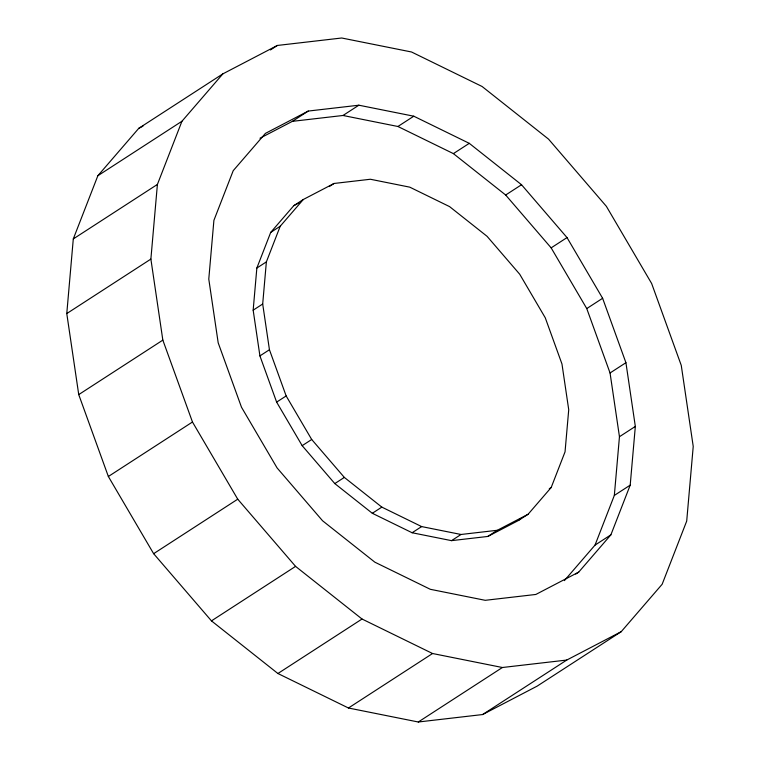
<?xml version="1.0" encoding="UTF-8"?>
<svg xmlns="http://www.w3.org/2000/svg" width="760" height="760" viewBox="0 0 760 760"><rect width="100%" height="100%" fill="white"/><g stroke="black" fill="none" stroke-linecap="round" stroke-linejoin="round"><path stroke-width="1.14" d="M66.776 313.566L73.293 238.925L97.85 175.74L138.766 128.335L222.88 73.853L277.362 45.457L341.715 38L411.54 51.993L482.087 86.488L548.539 139.127L606.366 206.321L651.643 283.499L681.264 365.398L693.225 446.433L686.707 521.075L662.15 584.26L621.233 631.664L537.12 686.147L482.638 714.542L418.285 722L348.46 708.006L277.913 673.512L211.46 620.872L153.634 553.679L108.357 476.501L78.736 394.601L66.776 313.566L150.879 259.084L157.405 184.433L181.953 121.248L222.88 73.853M253.166 310.175L256.851 268.052L270.702 232.408L293.787 205.656L303.316 199.49L334.058 183.464L370.376 179.255L409.773 187.159L449.578 206.615L487.075 236.322L519.716 274.236L545.262 317.784L561.972 364.002L568.727 409.726L565.041 451.849L551.19 487.502L528.105 514.254L518.577 520.419L487.834 536.446L451.516 540.645L412.119 532.75L372.315 513.285L334.808 483.588L302.176 445.664L276.63 402.116L259.92 355.908L253.166 310.175L262.694 304.01L266.37 261.887L280.221 226.233L303.316 199.49M564.376 580.621L595.023 545.11L614.336 495.425L619.457 436.715L610.052 372.979L586.758 308.57L551.152 247.865L505.666 195.016L453.397 153.615L397.917 126.492L342.998 115.482L292.391 121.343L259.986 138.225M630.202 485.146L635.332 426.426L625.926 362.7L602.623 298.281L567.017 237.585L521.531 184.737L469.272 143.336L413.791 116.204L358.872 105.203L308.256 111.064L265.401 133.399L233.215 170.677L213.902 220.371L208.781 279.081L218.186 342.817L241.49 407.227L277.087 467.923L322.572 520.771L374.841 562.172L430.322 589.304L485.241 600.314L535.857 594.453L578.711 572.119L610.888 534.831L630.202 485.146L614.336 495.425M518.577 520.419L520.115 518.633M270.437 49.941L277.362 45.457M97.85 175.74L181.953 121.248M73.293 238.925L157.405 184.433M292.391 121.343L308.256 111.064M342.998 115.482L358.872 105.203M397.917 126.492L413.791 116.204M329.298 186.552L334.058 183.464M270.702 232.408L280.221 226.233M256.851 268.052L266.37 261.887M78.736 394.601L162.839 340.119L150.879 259.084M453.397 153.615L469.272 143.336M505.666 195.016L521.531 184.737M259.92 355.908L269.439 349.733L262.694 304.01M108.357 476.501L192.47 422.009L162.839 340.119M276.63 402.116L286.159 395.95L269.439 349.733M551.152 247.865L567.017 237.585M302.176 445.664L311.704 439.498L344.337 477.413L381.834 507.119L421.638 526.585L461.044 534.48L497.353 530.271L528.105 514.254M153.634 553.679L237.737 499.187L295.573 566.38L362.026 619.02L432.563 653.514L502.389 667.508L566.741 660.06L621.233 631.664M586.758 308.57L602.623 298.281M334.808 483.588L344.337 477.413M372.315 513.285L381.834 507.119M211.46 620.872L295.573 566.38M610.052 372.979L625.926 362.7M412.119 532.75L421.638 526.585M451.516 540.645L461.044 534.48M619.457 436.715L635.332 426.426M549.281 488.737L551.19 487.502M487.834 536.446L497.353 530.271M277.913 673.512L362.026 619.02M595.023 545.11L610.888 534.831M348.46 708.006L432.563 653.514M575.738 574.047L578.711 572.119M418.285 722L502.389 667.508M482.638 714.542L566.741 660.06M138.766 128.335L142.956 126.15M293.787 205.656L298.917 202.986M286.159 395.95L311.704 439.498M192.47 422.009L237.737 499.187"/></g></svg>
